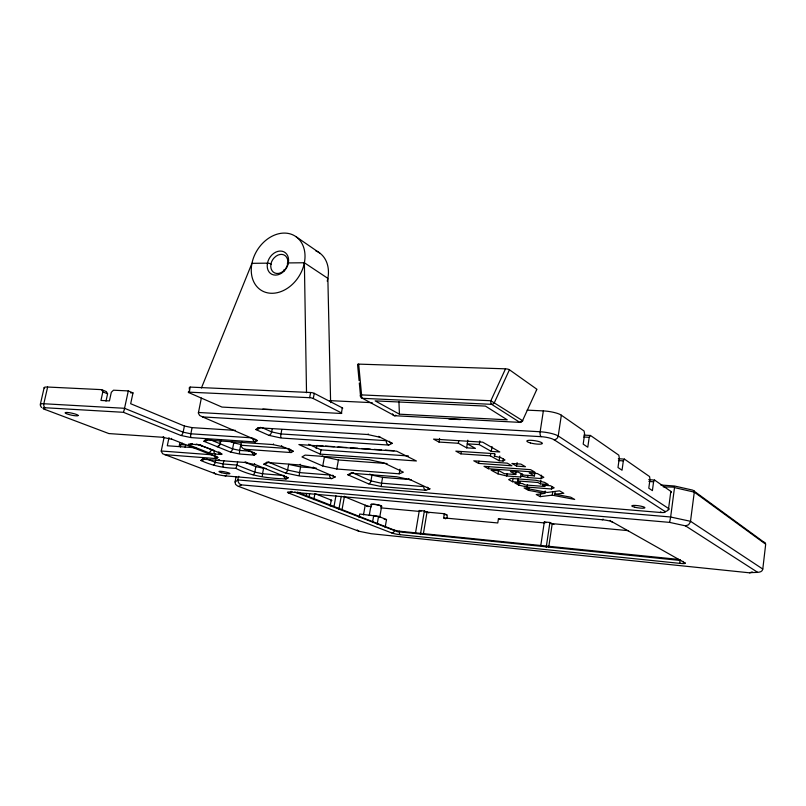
<?xml version="1.0" encoding="UTF-8"?>
<svg xmlns="http://www.w3.org/2000/svg" width="806" height="806" viewBox="0 0 806 806"><rect width="100%" height="100%" fill="white"/><g stroke="black" fill="none" stroke-linecap="round" stroke-linejoin="round"><path stroke-width="1.21" d="M674.562 487.177L663.207 486.834M357.3 529.985L358.559 531.184L371.274 533.733L749.62 572.824C755.293 571.887 762.053 573.681 762.788 569.046L765.69 544.221L694.288 492.134L674.511 487.61L670.652 516.989L238.072 479.953L235.05 481.948L236.007 477.092M680.032 559.566L679.921 560.422A2.599 0.816 -85.2 0 0 680.365 563.414A7.042 0.887 8.2 0 0 684.989 562.941A2.609 2.519 -58.4 0 1 682.944 561.319M164.122 437.245L161.21 451.219L162.661 453.768L215.726 473.898A6.75 0.917 10.8 0 0 225.025 475.852L659.913 512.445A8.131 1.3 8 0 0 664.91 511.457A3.295 3.113 -52 0 0 668.587 508.505L670.844 491.388L654.593 480.074L648.749 479.651M654.593 480.074L653.585 481.787L652.397 490.632L648.79 488.204L649.989 479.308L649.565 476.578L624.459 459.118L618.343 458.715M624.459 459.118L623.34 460.891L622.03 470.23L617.98 467.51L619.3 458.1L618.817 455.189L590.476 435.472L583.866 435.099M590.476 435.472L589.216 437.315L587.775 447.219L583.181 444.136L584.632 434.152L584.078 431.019L561.339 415.201A13.883 3.043 8.5 0 0 543.315 410.899L527.134 410.143M545.168 491.015L544.806 493.393L536.252 494.521L540.181 496.637L552.261 495.156L574.688 499.448L570.698 497.191L554.81 494.199L555.173 491.811M548.725 547.123L552.221 523.638M540.796 545.481L544.322 521.966L549.914 522.479L553.903 524.494M201.339 398.073L198.347 413.146L199.626 415.463L202.578 416.924L541.128 436.671A9.843 1.985 8.6 0 1 553.813 439.643A4.03 3.617 -55.6 0 0 558.226 435.965L561.339 415.201M551.375 488.98L554.196 487.832L550.518 485.746L542.66 485.141L545.098 486.502L525.059 484.95L522.57 483.59L514.883 482.995L518.721 485.071L527.134 487.076L551.375 488.98L551.737 486.542M552.261 495.156L552.795 491.6M546.206 547.284L549.914 522.479M516.102 472.306L515.759 474.533L504.425 473.696L499.015 470.744L491.116 470.17L497.987 473.878L506.732 475.983L520.535 477.011L522.217 476.225L527.678 477.545L540.997 478.542L541.511 475.187M518.127 478.502L517.744 480.96L520.233 482.32L512.535 481.726L508.657 479.63L511.206 478.411L535.899 480.285L544.544 482.371L548.261 484.477L540.383 483.862L540.947 480.164M540.181 496.637L540.705 493.131M527.678 477.545L528.021 475.318M527.134 487.076L527.507 484.668M544.806 493.393L528.454 490.31L528.817 487.932M543.345 410.919L540.161 431.754A4.04 1.652 -86.8 0 0 541.128 436.671M515.759 474.533L510.41 471.581L518.349 472.155L523.648 475.117L534.428 475.913L534.942 472.538M512.535 481.726L513.1 478.069M516.555 466.1L511.921 463.47L520.888 464.095L525.482 466.734L516.555 466.1L517.099 462.644M518.721 485.071L519.104 482.653M520.535 477.011L521.049 473.686M522.217 476.225L522.56 473.999M503.055 461.012L505.009 459.964L501.161 457.788L494.37 456.115L494.955 454.262L493.846 453.637L455.833 451.138L460.891 453.869L490.391 455.853L499.115 460.74L503.055 461.012L503.428 458.674M544.171 522.903L498.44 518.691L497.776 522.963L443.632 517.885L444.318 513.704L425.004 511.931M506.732 475.983L507.115 473.495M494.37 456.115L494.753 453.758M499.115 460.74L499.851 456.085M497.987 473.878L498.511 470.563M287.742 263.481L287.692 263.784A2.579 0.756 11.8 0 1 288.397 262.927L288.488 262.413M488.416 468.719L484.003 466.331L530.59 469.666L534.781 472.074L488.416 468.719L488.779 466.473M490.391 455.853L490.763 453.496M491.277 451.41L479.238 444.58L467.228 443.824L475.439 448.408L466.654 447.844L458.372 443.27L438.978 442.051L433.547 439.119L482.693 442.162L499.78 451.975L491.277 451.41L492.043 446.615M270.846 264.439L270.917 264.036A10.176 7.848 -58.1 0 1 274.201 257.819A10.156 7.828 -58.1 0 1 283.813 254.857A10.156 7.828 -58.1 0 1 287.692 263.461M479.238 444.58L479.832 440.922M478.613 463.43L473.767 460.81L507.266 463.148L511.931 465.777L478.613 463.43L478.976 461.153M267.33 263.663L267.421 263.159A2.559 0.746 12 0 1 270.917 264.036M460.891 453.869L461.274 451.541M466.654 447.844L467.823 440.187M235.04 481.988L235.554 484.386L237.679 486.078L358.942 531.235M458.372 443.27L458.765 440.852M446.877 518.359L447.169 516.596A1.552 0.725 -84.8 0 0 446.736 514.772L444.318 513.704M423.291 534.348L427.019 512.112M438.978 442.051L439.582 438.444M415.553 532.756L419.311 510.5L424.369 510.964L428.953 512.948M420.41 534.509L424.369 510.964M678.783 559.435L399.585 531.225L399.454 531.98A2.327 1.149 -84.2 0 0 400.169 534.7L680.365 563.414M399.192 473.817L403.373 472.155L383.938 462.946L369.148 459.722L305.121 455.098L301.968 456.952L322.743 465.989L336.767 469.001L399.192 473.817L399.998 469.183M297.243 492.073L394.396 530.157L394.265 530.922A2.337 1.995 -68.8 0 1 391.867 533.008L288.558 493.02A2.65 2.156 -67.7 0 0 291.006 491.338M379.676 517.533L381.641 506.289M385.137 527.436L386.507 519.558L378.558 516.364L359.718 514.027L359.113 517.422M369.229 515.518L371.213 504.264M372.543 522.197L373.742 515.366M411.131 479.651L382.588 477.394L381.57 483.187L423.795 486.612A3.153 2.438 88.5 0 0 425.78 490.189M377.168 524.323L378.558 516.364M363.496 514.863L365.209 505.181L343.88 496.446M381.339 486.018L381.55 483.278L370.951 480.89L371.969 475.117L369.682 474.079M338.873 509.352L341.24 496.234M342.097 509.342L344.454 496.264M341.442 412.894L342.359 407.886L314.269 393.348A2.69 0.554 10.7 0 0 310.612 392.512L190.216 387.092C187.828 386.93 190.891 391.101 188.735 392.593L221.952 407.07L340.575 413.448A2.599 0.514 10.4 0 0 341.442 412.894L313.292 398.527A2.7 0.544 10.7 0 0 309.635 397.69L188.231 392.129L188.735 392.593M336.767 469.001L338.419 459.974L387.071 463.551M330.188 506.037L331.266 500.113L314.934 493.604L313.816 499.639M334.006 506.47L335.951 495.761M322.743 465.989L324.415 456.952L322.239 455.974M306.23 495.871L306.683 493.453M316.164 448.63L316.748 445.486L322.974 445.909M308.98 497.342L309.655 493.715M320.234 454.11L298.885 444.539L396.713 451.189L416.41 460.982L320.234 454.11L321.02 449.889L308.678 444.287M309.635 397.69L310.612 392.512M313.292 398.527L314.269 393.348M268.64 462.231L287.581 470.059L299.54 472.588L300.608 466.926L316.274 468.145M241.961 441.607C239.845 444.479 241.357 448.74 244.984 449.264L291.168 452.569L293.233 451.279L282.896 446.756L272.76 444.559L205.329 439.935L203.908 441.285L230.244 451.995L239.815 454.04L254.364 455.118L256.096 453.889L244.984 449.264M281.818 429.568L280.972 433.95A3.556 0.796 -81.5 0 0 280.861 437.547M265.99 468.467L263.592 468.276L262.534 473.747A2.942 0.685 -81 0 0 262.403 476.417M272.257 428.611L271.622 431.905A3.567 1.844 -72.9 0 1 269.002 435.28M284.115 475.51L262.534 473.747L254.797 472.115L255.865 466.644L244.742 462.17M238.788 476.296C237.317 478.996 237.468 483.822 241.316 484.88L669.554 522.379L685.523 525.865L688.576 524.756L690.43 521.905L694.288 492.134A2.186 1.662 -70.2 0 0 693.906 490.642M230.395 441.507L233.76 442.907L232.571 448.882A3.224 1.602 -73.4 0 1 230.536 451.884M237.629 461.717L236.964 465.092L223.181 463.974L215.273 462.301L206.638 458.946M287.682 263.854L287.682 263.834A10.176 7.848 -58.1 0 1 284.387 270.201A10.156 7.828 -58.1 0 1 274.765 272.972A10.156 7.828 -58.1 0 1 270.907 264.358M220.632 440.046L219.907 443.673A3.133 2.448 -66.3 0 1 216.804 446.524M220.935 440.167L220.209 443.804A3.133 2.448 -66.3 0 1 217.106 446.655M223.846 460.649L223.181 463.974A2.982 0.786 -81 0 0 223.091 466.745M215.273 462.301L215.716 460.085M185.168 447.401L185.672 444.952L180.846 444.61L180.343 447.048M105.989 401.156L107.601 393.832L106.382 391.615L101.627 389.641L47.635 387.031L43.816 403.746L124.537 408.299L183.133 432.187L190.841 433.799L192.1 427.633L235.543 430.384M189.209 391.988L190.216 387.092M179.123 446.353L179.889 442.665M183.133 432.187L184.413 426.011L130.673 403.725L133 392.925L128.295 390.92L113.495 390.205L111.319 392.28L109.435 400.894L100.952 400.441L102.836 391.857L101.627 389.641M168.998 437.598L167.295 445.758L195.818 447.824M124.537 408.34L128.295 390.92M40.34 404.3L44.149 387.676M124.346 409.166L124.225 409.67M124.074 410.254L123.6 411.886M669.685 522.076L670.642 517.029L690.541 521.301L762.788 569.046M201.419 387.998L251.946 263.33L267.421 263.159M509.211 369.611A2.992 0.735 8.9 0 0 505.503 368.846L490.854 400.743A2.922 1.29 -87.3 0 0 491.62 404.33L519.85 422.374A2.801 2.468 -56.6 0 0 522.57 420.611L536.897 389.258L509.432 369.763L494.441 402.476A2.922 2.539 -56.9 0 1 491.62 404.33L362.488 398.325A2.771 2.287 -61.3 0 1 360.574 396.351L359.315 383.011M236.118 467.812L236.964 465.112L254.797 472.115M752.22 571.887L749.62 572.824M180.846 444.61L182.368 443.229M200.906 460.458L202.366 459.178L245.115 462.493L255.683 464.73L288.155 477.857L286.1 478.976C268.781 478.311 251.391 476.396 235.765 468.316C223.725 468.024 211.837 465.596 200.906 460.458A3.043 2.892 -44.9 0 0 204.14 459.037M238.858 486.401L241.316 484.88M392.26 443.36L388.744 445.063L281.052 438.011L268.982 435.371L255.855 429.558L258.091 427.754L367.637 434.515L380.341 437.336L392.26 443.36A3.758 3.657 -28.7 0 1 389.328 441.285M331.719 478.613L335.175 476.991L314.491 468.135L299.54 464.941L266.615 462.412L263.834 464.206L285.304 472.971L299.58 475.993L331.719 478.613A3.083 2.529 88.2 0 1 329.624 474.986M351.134 473.203L347.749 474.744L368.513 483.842L381.46 486.592L425.77 490.28L429.88 488.899L410.234 479.701L396.633 476.769L351.134 473.203A3.214 2.599 87.8 0 0 353.421 472.659M540.997 478.542L543.848 477.283L537.34 473.545L529.199 472.951L534.428 475.913M554.81 494.199L563.807 493.282L559.495 490.834L547.345 492.446L524.081 487.952L528.454 490.31M330.621 402.597L327.861 278.362L304.376 262.756L288.397 262.927A12.745 9.823 -58.1 0 1 275.763 275.108A12.745 9.823 -58.1 0 1 267.39 263.653M357.814 364.151A2.821 0.655 10.4 0 1 358.69 364.121L505.483 368.826M330.833 500.677L331.881 500.496A4.211 0.564 10.1 0 0 331.266 500.113M329.594 400.622L372.211 402.678M130.532 392.804L133 392.925M399.423 414.173L507.226 419.825L485.454 406.103L375.163 400.874L399.423 414.173L398.93 401.741M262.867 409.075L271.471 409.539M448.861 418.989L460.387 419.604M198.397 412.471L540.161 431.754A13.934 2.841 8.6 0 1 558.145 435.965M583.695 436.993L589.216 437.315M43.816 403.746A3.254 2.368 -86.7 0 0 45.368 407.755L123.439 412.309L180.826 435.452L191.133 437.608L255.21 441.97L257.426 440.61L202.578 416.924M386.366 440.67L280.972 433.95L271.622 431.905L262.212 427.684M618.434 460.569L623.34 460.891M190.841 433.799L251.684 437.839M325.473 446.081L334.188 446.675M337.926 446.927L346.64 447.511M350.378 447.763L357.854 448.277M361.592 448.529L370.307 449.113M374.044 449.375L381.52 449.879M385.258 450.131L393.973 450.725M321.02 449.889L408.42 455.964M241.236 445.275L288.911 448.61M190.317 444.126L195.203 444.479A5.179 0.786 11.1 0 1 202.387 446.01L221.146 453.536A5.068 0.766 10.9 0 1 220.058 454.413L215.242 454.06A5.058 0.756 11 0 1 208.28 452.579L189.37 445.083A5.179 0.786 11.1 0 1 190.317 444.136A3.093 1.965 -85.6 0 0 191.989 443.602M250.908 451.219L239.674 450.403L232.571 448.882L210.023 439.613M648.901 481.444L653.585 481.787M660.779 485L674.562 486.018L692.777 490.139L763.957 542.196M161.25 450.997L212.038 454.806M517.744 480.96L537.945 482.502L540.383 483.862M164.706 454.644L216.693 458.634L217.842 457.395L172.484 439.441L162.439 437.255L108.86 433.568L45.186 409.539A3.244 2.317 -66.6 0 1 43.605 408.279M299.54 472.588L329.694 475.006M288.578 493.02A7.042 0.937 10.3 0 1 290.563 492.053L602.062 519.709A8.05 1.199 8.5 0 1 612.358 521.935M380.775 507.861L419.483 511.417M549.994 523.437L628.519 530.67M444.257 514.55L446.736 514.772M384.18 519.326L386.507 519.558M399.585 531.225L394.396 530.157M757.479 572.21L685.523 525.865M366.488 506.249L368.241 506.611M184.413 426.011L192.1 427.633M255.865 466.644L263.592 468.276M300.608 466.926L288.659 464.377L287.581 470.059A3.053 1.622 -73.7 0 1 285.616 472.87M233.76 442.907L240.853 444.438L239.674 450.403A3.214 0.816 -81.2 0 0 239.584 453.526M371.969 475.117L382.588 477.394M324.415 456.952L338.419 459.974M521.976 420.621L522.822 420.833L490.854 400.743L361.582 394.91A2.771 0.997 -5.4 0 0 360.574 396.351M197.954 444.489L214.053 450.423A3.012 1.864 -85.4 0 0 215.242 454.06M294.734 492.013L397.328 531.678L679.921 560.422A4.423 0.564 8.2 0 0 680.657 560.482M102.836 391.857L107.601 393.832M419.311 510.5L421.085 511.266M443.632 517.885L445.698 518.792M352.635 472.779L370.951 480.89M498.44 518.691L499.962 519.407M544.322 521.966L545.874 522.741M685.009 562.941L612.379 521.935A3.012 2.811 -59.6 0 1 610.192 520.394M284.387 270.191L283.793 269.98L284.266 270.866M553.923 439.653L665.01 511.467M558.226 435.965L668.587 508.505M296.265 236.873A31.978 24.633 -58.1 0 1 286.251 289.022A31.978 24.633 -58.1 0 1 251.885 263.653A31.978 24.633 -58.1 0 1 296.265 236.873L319.75 253.044M41.529 407.524L40.3 405.509M358.67 364.111L361.582 394.91A2.771 1.451 -87.5 0 0 362.488 398.325L394.537 415.715L519.85 422.374A2.791 1.179 -87 0 0 521.23 421.105M357.592 364.826L359.083 380.593M304.376 262.756L306.522 392.744M267.481 263.149A12.715 9.793 -58.1 0 1 280.055 251.049A12.715 9.793 -58.1 0 1 288.417 262.424M315.64 250.737A31.102 24.301 -58.1 0 1 327.216 281.153M342.359 407.886A2.599 0.524 10.4 0 1 342.207 408.451M536.595 389.852A2.871 0.675 8.6 0 1 536.373 389.892M392.663 413.8A2.66 2.227 -61.4 0 0 394.537 415.715A2.66 1.34 -87 0 0 395.776 415.161M670.783 491.378A11.475 2.005 7.9 0 1 670.975 492.567M668.527 508.505A11.506 1.874 8 0 1 668.375 509.755M44.622 388.371A11.556 1.924 12.3 0 1 47.584 387.021M371.002 480.9A3.103 1.803 -73.6 0 1 368.695 483.761M291.178 452.478A3.365 2.811 86.3 0 1 288.84 448.589M215.313 462.312A2.992 1.461 -73.8 0 1 213.61 464.991M286.11 478.895A2.962 2.489 88.3 0 1 284.044 475.5M254.847 472.125A2.942 1.511 -73.9 0 1 253.094 474.774M299.379 475.419A3.043 0.625 -81.2 0 1 299.53 472.578M207.474 439.703A3.335 3.153 -43.2 0 1 203.938 441.194M216.713 458.543A3.103 2.73 86.1 0 1 214.416 455.793M207.877 439.431A3.335 2.922 84.7 0 1 205.349 439.844M293.253 451.189A3.405 3.264 -39.6 0 1 290.603 449.345M351.426 472.729A3.184 3.093 -38 0 1 347.769 474.663M217.852 457.324A3.113 2.952 -45.9 0 1 215.565 455.803M254.374 455.027A3.234 2.761 86.4 0 1 252.056 451.773M410.244 479.61A3.264 1.965 -73.3 0 1 408.773 478.583M429.89 488.809A3.184 3.123 -27.4 0 1 427.432 487.217M288.165 477.777A3.002 2.892 -42.9 0 1 285.918 476.316M256.106 453.808A3.274 3.133 -42.1 0 1 253.749 452.337M257.436 440.519A3.486 3.345 -38.6 0 1 254.847 438.867M211.263 449.829A3.022 2.358 -66.7 0 1 208.27 452.579M191.858 443.622A3.083 2.378 -66.6 0 1 189.37 445.083M259.885 427.603A3.627 3.466 -39.8 0 1 255.885 429.457M220.068 454.423A3.022 1.854 -85.4 0 1 218.789 451.904M255.22 441.89A3.415 2.892 85.9 0 1 252.832 438.041M267.451 462.251A3.143 3.012 -42.7 0 1 263.854 464.115M218.829 459.813A2.932 1.803 -85.2 0 1 217.277 460.337M219.605 459.873A2.932 1.803 -85.2 0 1 218.053 460.397M388.754 444.962A3.728 2.942 86.1 0 1 386.286 440.66M335.185 476.91A3.123 3.033 -39.5 0 1 332.707 475.137M202.397 446.01A3.103 2.408 -66.5 0 1 200.714 444.761M221.146 453.536A3.043 2.388 -66.6 0 1 219.474 452.307M268.992 461.868A3.164 2.68 87.1 0 1 266.635 462.332M204.795 458.624A3.043 2.67 86.7 0 1 202.387 459.098M260.691 427.321A3.647 3.103 84.2 0 1 258.122 427.664M196.876 443.945A3.103 1.955 -85.7 0 1 195.203 444.479M380.361 437.235A3.818 2.206 -72.2 0 1 378.78 436.318M40.824 404.965A11.586 1.793 12.1 0 1 43.766 403.725M183.184 432.187A3.365 1.521 -73.5 0 1 181.128 435.321M190.871 437.174A3.325 1.008 -81.4 0 1 190.81 433.789M45.257 409.539A8.191 1.249 12.1 0 1 45.327 407.735M660.86 511.77A3.264 1.078 -85.8 0 1 659.913 512.445M226.577 475.147A2.73 1.662 -84.7 0 1 225.005 475.842M215.726 473.898A2.74 2.146 -67.6 0 1 214.144 472.538M163.396 436.64A3.284 0.967 -80.9 0 1 163.144 437.003M171.749 439.109A3.254 1.541 -73.2 0 1 171.396 438.383M368.221 433.971A3.829 0.615 -81.7 0 1 368.1 434.233M282.312 446.595A3.436 1.803 -73.1 0 1 281.606 445.698M273.536 443.945A3.436 0.786 -81.4 0 1 273.355 444.277M254.918 464.397A3.103 1.592 -73.6 0 1 254.525 463.641M245.911 461.818A3.103 0.766 -81.1 0 1 245.749 462.13M313.917 467.964A3.204 1.743 -73.5 0 1 313.212 467.027M300.225 464.256A3.204 0.665 -81.3 0 1 300.084 464.578M371.506 506.803A7.909 1.068 9.9 0 1 365.259 505.181M400.159 534.69A6.176 0.725 9.7 0 1 391.877 533.008M291.974 491.348A2.66 1.511 -84.6 0 1 290.553 492.053M603.029 519.074A3.022 1.108 -85.5 0 1 602.062 519.709M764.259 542.297A1.904 1.814 29.8 0 1 765.579 543.385M372.523 504.415A4.221 0.574 9.9 0 1 376.926 504.788A4.221 0.574 9.9 0 1 380.563 505.926M371.838 504.858A5.37 0.725 9.9 0 1 373.077 504.133A5.37 0.725 9.9 0 1 379.898 505.312A5.37 0.725 9.9 0 1 380.946 506.43M369.47 515.437A5.38 0.685 9.9 0 1 371.365 515.427M373.339 515.649A5.38 0.685 9.9 0 1 379.314 517.079M221.449 472.669A5.571 0.766 10.8 0 0 229.911 473.636A5.571 0.766 10.8 0 0 221.993 471.419A5.571 0.766 10.8 0 0 221.449 472.669M78.132 415.443A6.619 1.018 12 0 0 71.301 413.045A6.619 1.018 12 0 0 65.145 412.863A6.619 1.018 12 0 0 71.986 415.261A6.619 1.018 12 0 0 78.132 415.443M634.695 507.196A6.629 1.068 8.1 0 0 644.911 507.79A6.629 1.068 8.1 0 0 635.471 505.433A6.629 1.068 8.1 0 0 634.695 507.196M530.388 442.947A7.879 1.562 8.7 0 0 542.367 443.451A7.879 1.562 8.7 0 0 530.993 440.308A7.879 1.562 8.7 0 0 530.388 442.947"/></g></svg>
